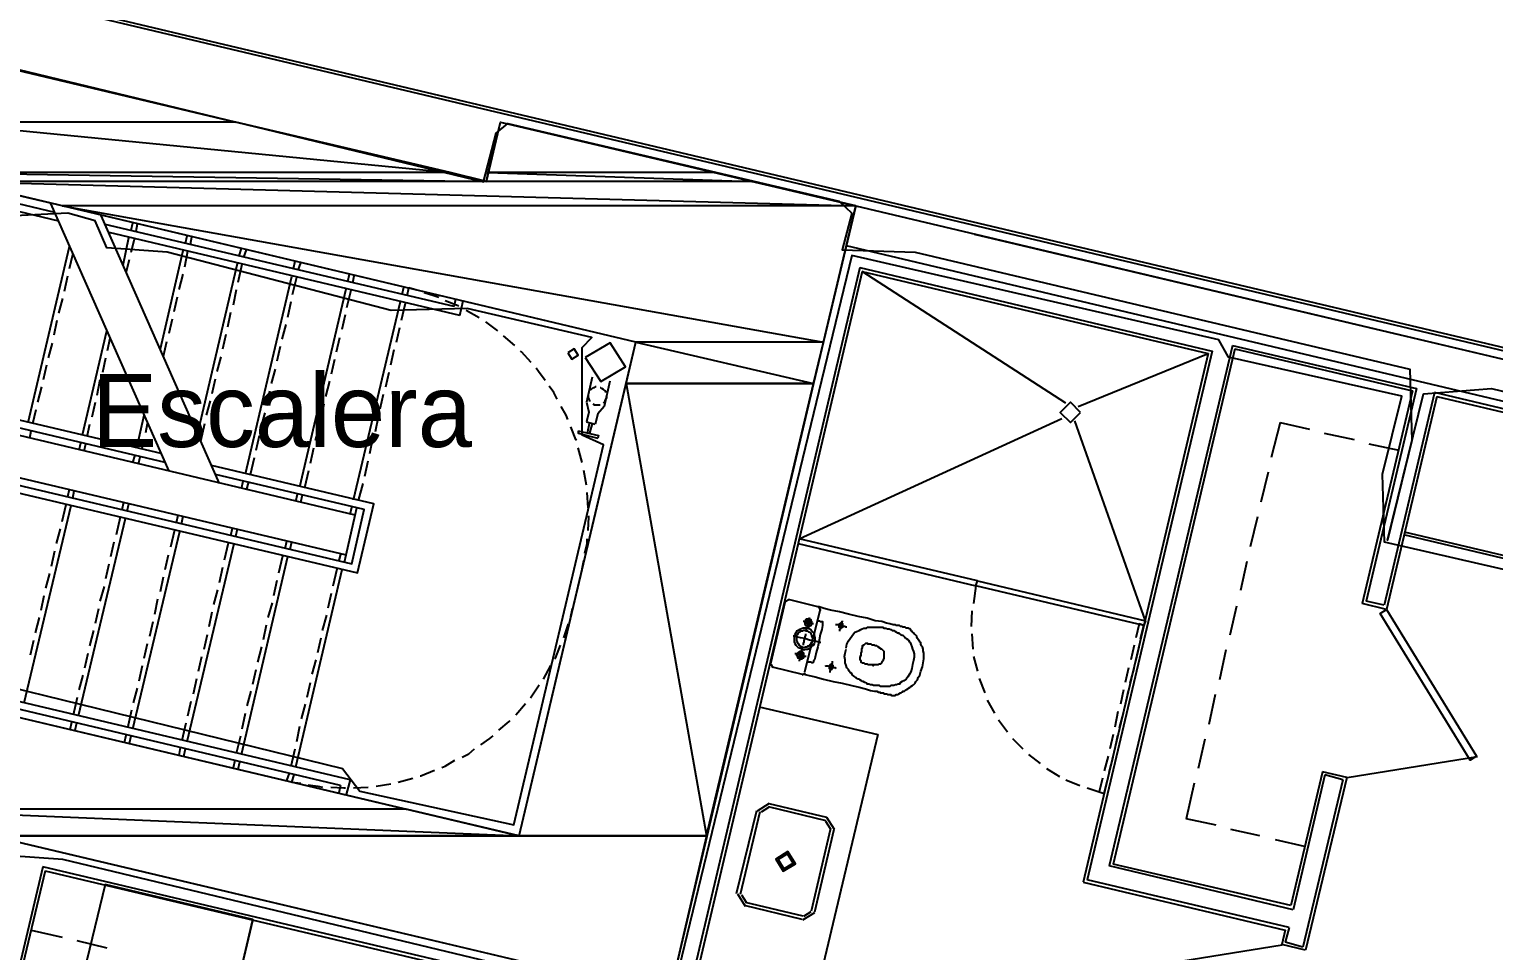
# Model space of a CAD drawing. Header units: feet. Extents: x -84 to 198, y -22 to 181.
# Drawn here: x 99.05 to 123.11, y 102.3 to 117.44 of the extents above; entities that cross this region are included whole.
import ezdxf
from ezdxf.enums import TextEntityAlignment as Align

# ---------------------------------------------------------------- set-up
doc = ezdxf.new("R2010")
doc.units = ezdxf.units.FT
for name, color, linetype in [('A-AREA-COMUN', 252, 'CONTINUOUS'), ('A-AREA-UNIDAD', 30, 'CONTINUOUS'), ('A-LINEA', 7, 'CONTINUOUS'), ('A-MURO-CONCRETO', 8, 'CONTINUOUS'), ('A-NOMBRE-ESPACIO', 2, 'CONTINUOUS')]:
    doc.layers.add(name, color=color, linetype=linetype)

msp = doc.modelspace()

# ---------------------------------------------------------------- linework, layer by layer
at = {"layer": 'A-AREA-COMUN'}
msp.add_lwpolyline([(98.16, 106.7733), (104.192, 105.2978), (104.48, 104.9244), (107.008, 104.3733), (108.48, 110.6133), (108.128, 110.7733), (108.128, 112.2133), (108.288, 112.3733), (106.24, 112.8533), (104.992, 112.8178), (101.312, 113.7778), (100.32, 113.8489), (100.128, 114.2933), (99.68, 114.4178), (98.592, 114.3644)], dxfattribs=at)
at = {"layer": 'A-AREA-UNIDAD'}
for points in [[(97.888, 117.0133), (106.512, 114.9333), (106.72, 115.7333), (106.912, 115.8933), (112.352, 114.6133), (112.56, 114.4178), (112.4, 113.8133), (113.6, 113.7778), (121.728, 111.8578), (121.76, 110.6844), (121.36, 109.0489), (121.952, 111.4489), (123.072, 111.5378), (130.72, 109.6889), (130.96, 110.0978), (132.08, 110.0978), (135.808, 109.2089)], [(135.92, 108.3733), (135.328, 105.7778), (134.272, 105.6889), (134.24, 106.0444), (121.312, 109.0133), (121.28, 110.1333), (121.6, 111.4133), (118.752, 112.0533), (118.592, 112.3378), (112.56, 113.7244), (109.632, 101.6533), (108.56, 101.6533), (99.6, 103.8044), (98.272, 103.8933)]]:
    msp.add_lwpolyline(points, dxfattribs=at)
at = {"layer": 'A-LINEA'}
for p, q in [((123.4, 112.1244), (97.6933, 118.2178)), ((97.7467, 118.2578), (123.4133, 112.1778)), ((99.5333, 114.2844), (96.2267, 115.0711)), ((99.4667, 114.4311), (96.3733, 115.1644)), ((101.3467, 110.1778), (99.4, 114.5778)), ((112.6267, 114.5378), (131.1067, 110.1644)), ((102.1733, 109.9778), (100.2267, 114.3778)), ((106.0267, 112.8844), (100.2933, 114.2311)), ((106.12, 112.7378), (100.36, 114.0978)), ((100.72, 114.1378), (100.7467, 114.2578)), ((100.8, 114.1244), (100.8267, 114.2444)), ((114.5733, 114.0711), (127.1067, 111.1111)), ((99.0267, 110.9778), (99.7067, 113.8711)), ((100.5867, 113.5644), (100.68, 114.0178)), ((100.72, 113.7778), (100.7733, 113.9911)), ((101.6133, 113.9244), (101.64, 114.0444)), ((101.6933, 113.9111), (101.72, 114.0311)), ((102.4933, 113.7111), (102.5333, 113.8444)), ((102.5733, 113.6978), (102.6133, 113.8178)), ((112.4667, 113.8844), (130.96, 109.5111)), ((99.7067, 113.5111), (99.76, 113.7378)), ((100.64, 113.4444), (100.6933, 113.6578)), ((101.2, 112.1911), (101.5733, 113.8044)), ((101.6, 113.5378), (101.6533, 113.7911)), ((101.8133, 110.8044), (102.4667, 113.5911)), ((102.48, 113.2844), (102.5467, 113.5778)), ((103.3867, 113.5111), (103.4133, 113.6311)), ((103.4667, 113.4844), (103.5067, 113.6044)), ((99.6267, 113.1378), (99.68, 113.3911)), ((101.5067, 113.1644), (101.5733, 113.4178)), ((102.6, 110.1378), (103.36, 113.3778)), ((103.3733, 113.0844), (103.44, 113.3644)), ((104.28, 113.2978), (104.3067, 113.4178)), ((104.36, 113.2711), (104.3867, 113.3911)), ((112.6933, 113.5244), (109.8533, 101.4844)), ((112.7333, 113.4578), (109.92, 101.5244)), ((116.08, 111.2978), (112.7333, 113.4578)), ((112.7333, 113.4578), (118.4133, 112.1111)), ((102.4, 112.9111), (102.4533, 113.1644)), ((103.4933, 109.9244), (104.2533, 113.1778)), ((104.2667, 112.8711), (104.3333, 113.1511)), ((105.1733, 113.0844), (105.2, 113.2044)), ((105.2533, 113.0578), (105.28, 113.1911)), ((105.4133, 113.1511), (105.28, 113.1911)), ((99.5333, 112.7778), (99.6, 113.0178)), ((101.4267, 112.8044), (101.48, 113.0444)), ((103.2933, 112.7111), (103.3467, 112.9644)), ((104.3733, 109.7111), (105.1467, 112.9644)), ((105.16, 112.6578), (105.2267, 112.9378)), ((106.0267, 112.8844), (106.0533, 113.0044)), ((106.12, 112.7378), (106.1733, 112.9778)), ((99.4533, 112.4178), (99.5067, 112.6578)), ((101.3467, 112.4444), (101.4, 112.6844)), ((102.3067, 112.5511), (102.36, 112.7911)), ((104.1867, 112.5111), (104.24, 112.7511)), ((106.44, 112.6978), (106.2267, 112.8178)), ((106.7467, 112.4844), (106.5467, 112.6311)), ((99.92, 110.7778), (100.32, 112.4844)), ((102.2267, 112.1911), (102.28, 112.4311)), ((103.2, 112.3511), (103.2667, 112.5911)), ((104.0933, 112.1378), (104.1467, 112.3778)), ((105.08, 112.2978), (105.1333, 112.5378)), ((107.0267, 112.2444), (106.84, 112.4044)), ((99.36, 112.0444), (99.4267, 112.2844)), ((100.3333, 112.1644), (100.3733, 112.3644)), ((101.2533, 112.0711), (101.3067, 112.3111)), ((103.12, 111.9911), (103.1733, 112.2311)), ((104.9867, 111.9244), (105.04, 112.1778)), ((118.8133, 112.2444), (116.7867, 103.6978)), ((118.8533, 112.1911), (116.8533, 103.7244)), ((118.8133, 112.2444), (121.84, 111.5378)), ((118.8533, 112.1911), (121.7733, 111.4978)), ((99.28, 111.6844), (99.3333, 111.9244)), ((100.2533, 111.8044), (100.3067, 112.0444)), ((102.1333, 111.8178), (102.2, 112.0578)), ((104.0133, 111.7778), (104.0667, 112.0178)), ((116.28, 111.2444), (118.4133, 112.1111)), ((118.4133, 112.1111), (116.36, 103.4311)), ((100.16, 111.4311), (100.2133, 111.6844)), ((102.0533, 111.4578), (102.1067, 111.6978)), ((103.0267, 111.6178), (103.0933, 111.8578)), ((103.92, 111.4044), (103.9867, 111.6578)), ((104.9067, 111.5644), (104.96, 111.8044)), ((108.2933, 111.7244), (108.2, 111.3111)), ((99.1867, 111.3111), (99.2533, 111.5644)), ((102.9467, 111.2578), (103, 111.4978)), ((104.8133, 111.2044), (104.8667, 111.4444)), ((121.7733, 111.4978), (120.9467, 108.0044)), ((121.84, 111.5378), (121.0133, 108.0444)), ((122.1333, 111.4711), (121.3067, 107.9778)), ((122.1733, 111.4044), (121.3467, 107.9111)), ((130.7867, 109.4178), (122.1333, 111.4711)), ((122.1733, 111.4044), (130.7333, 109.3778)), ((99.1067, 110.9644), (99.16, 111.1911)), ((100.08, 111.0711), (100.1333, 111.3111)), ((101.96, 111.0978), (102.0267, 111.3378)), ((103.84, 111.0444), (103.8933, 111.2844)), ((100, 110.7511), (100.04, 110.9511)), ((100.8133, 110.5644), (100.9333, 111.0978)), ((100.96, 110.8178), (100.9867, 110.9644)), ((101.8667, 110.6711), (101.9333, 110.9644)), ((102.8533, 110.8844), (102.92, 111.1378)), ((103.7467, 110.6844), (103.8133, 110.9244)), ((104.7333, 110.8311), (104.7867, 111.0711)), ((108.2, 110.9911), (108.3467, 110.9511)), ((108.2533, 110.9778), (108.2133, 110.8044)), ((108.2933, 110.9644), (108.2533, 110.8044)), ((108.3867, 111.1244), (108.3467, 110.9511)), ((111.6933, 109.0711), (116.0133, 111.0444)), ((117.3867, 107.7244), (116.2267, 111.0044)), ((119.6, 110.9778), (119.4533, 110.4044)), ((119.6, 110.9778), (120.08, 110.8711)), ((99.0533, 110.7244), (99.08, 110.8444)), ((100.8933, 110.5378), (100.9333, 110.6978)), ((102.7733, 110.5244), (102.8267, 110.7644)), ((104.64, 110.4711), (104.6933, 110.7111)), ((120.32, 110.8044), (120.8133, 110.6978)), ((99.8667, 110.5244), (99.8933, 110.6444)), ((99.9467, 110.5111), (99.9733, 110.6311)), ((100.7467, 110.3244), (100.7867, 110.4444)), ((103.6667, 110.3111), (103.72, 110.5644)), ((108.1333, 110.3244), (108.0667, 110.5644)), ((121.0533, 110.6311), (121.5467, 110.5244)), ((100.84, 110.2978), (100.8667, 110.4178)), ((102.68, 110.1244), (102.7467, 110.4044)), ((104.56, 110.0978), (104.6133, 110.3511)), ((102.5333, 109.8978), (102.56, 110.0178)), ((102.6133, 109.8711), (102.6533, 110.0044)), ((103.5733, 109.9111), (103.64, 110.1911)), ((104.4533, 109.6978), (104.5333, 109.9778)), ((108.2, 109.9511), (108.16, 110.1911)), ((119.4, 110.1644), (119.28, 109.6711)), ((99.68, 109.7644), (99.7067, 109.8844)), ((99.76, 109.7378), (99.7867, 109.8578)), ((103.4267, 109.6844), (103.4533, 109.8044)), ((103.5067, 109.6711), (103.5333, 109.7911)), ((108.2267, 109.5778), (108.2133, 109.8311)), ((98.96, 106.3778), (99.7333, 109.6178)), ((99.5867, 109.3511), (99.6533, 109.6311)), ((100.5733, 109.5511), (100.6, 109.6711)), ((100.6533, 109.5244), (100.68, 109.6444)), ((104.32, 109.4711), (104.3467, 109.5911)), ((104.4, 109.4578), (104.4267, 109.5778)), ((99.8533, 106.1644), (100.6267, 109.4044)), ((100.48, 109.1378), (100.5467, 109.4311)), ((101.4667, 109.3378), (101.4933, 109.4578)), ((101.5467, 109.3111), (101.5733, 109.4444)), ((102.36, 109.1244), (102.3867, 109.2444)), ((119.2267, 109.4311), (119.1067, 108.9378)), ((99.4933, 108.9911), (99.56, 109.2311)), ((100.3867, 108.7778), (100.44, 109.0178)), ((100.7467, 105.9511), (101.52, 109.1911)), ((101.3733, 108.9378), (101.44, 109.2178)), ((102.2533, 108.7244), (102.32, 109.0044)), ((102.44, 109.1111), (102.4667, 109.2311)), ((103.2533, 108.9111), (103.28, 109.0311)), ((103.3333, 108.8978), (103.36, 109.0178)), ((111.7333, 109.0178), (111.7333, 109.0178)), ((121.6267, 109.1378), (130.1867, 107.1111)), ((130.2, 107.1511), (121.64, 109.1778)), ((99.4133, 108.6178), (99.4667, 108.8711)), ((101.28, 108.5644), (101.3333, 108.8044)), ((101.64, 105.7378), (102.4133, 108.9911)), ((102.5333, 105.5244), (103.2933, 108.7778)), ((103.1467, 108.5111), (103.2133, 108.7911)), ((104.1333, 108.6978), (104.1733, 108.8311)), ((104.2267, 108.6844), (104.2533, 108.8044)), ((111.68, 108.9911), (111.68, 108.9911)), ((100.3067, 108.4178), (100.36, 108.6578)), ((102.1733, 108.3511), (102.2267, 108.6044)), ((103.4267, 105.3244), (104.1867, 108.5644)), ((104.04, 108.2978), (104.1067, 108.5778)), ((108.1333, 108.5778), (108.16, 108.7111)), ((119.0533, 108.6978), (118.9467, 108.2178)), ((99.32, 108.2578), (99.3867, 108.4978)), ((100.2133, 108.0444), (100.28, 108.2844)), ((101.2, 108.2044), (101.2533, 108.4444)), ((103.0667, 108.1378), (103.12, 108.3911)), ((114.6, 108.2978), (114.56, 108.0044)), ((114.5733, 108.3511), (114.5733, 108.3511)), ((114.6533, 108.3244), (114.6533, 108.3244)), ((99.24, 107.8978), (99.2933, 108.1378)), ((101.1067, 107.8311), (101.16, 108.0844)), ((102.08, 107.9911), (102.1467, 108.2311)), ((103.96, 107.9378), (104.0133, 108.1778)), ((111.4667, 108.0444), (111.2267, 107.0178)), ((111.5241, 108.0699), (111.4679, 108.0352)), ((112, 107.9511), (111.52, 108.0711)), ((121.3067, 107.9778), (121.0133, 108.0444)), ((100.1333, 107.6844), (100.1867, 107.9244)), ((102, 107.6311), (102.0533, 107.8711)), ((102.9733, 107.7778), (103.04, 108.0178)), ((103.8667, 107.5644), (103.9333, 107.8178)), ((107.9467, 107.7911), (107.9733, 107.9244)), ((111.7867, 106.8844), (112.04, 107.8978)), ((112.0521, 107.8937), (112.0174, 107.9499)), ((114.5333, 107.8844), (114.52, 107.6311)), ((118.88, 107.9644), (118.7733, 107.4844)), ((121.3467, 107.9111), (120.9467, 108.0044)), ((99.1467, 107.5244), (99.2133, 107.7778)), ((100.04, 107.3111), (100.1067, 107.5644)), ((101.0267, 107.4711), (101.08, 107.7111)), ((102.8933, 107.4178), (102.9467, 107.6578)), ((117.3333, 107.6978), (117.3333, 107.6978)), ((104.32, 105.1111), (94.4267, 107.4444)), ((99.0667, 107.1644), (99.12, 107.4044)), ((100.9333, 107.1111), (100.9867, 107.3511)), ((101.92, 107.2578), (101.9733, 107.4978)), ((103.7867, 107.2044), (103.84, 107.4444)), ((114.5333, 107.5111), (114.5467, 107.2578)), ((117.2, 107.3244), (117.1467, 107.0844)), ((104.16, 105.0178), (94.52, 107.2978)), ((99.96, 106.9511), (100.0133, 107.1911)), ((101.8267, 106.8978), (101.88, 107.1378)), ((102.8, 107.0444), (102.8667, 107.2978)), ((103.6933, 106.8444), (103.76, 107.0844)), ((114.56, 107.1378), (114.6267, 106.8978)), ((117.2267, 107.0578), (117.28, 107.2978)), ((118.7067, 107.2444), (118.6, 106.7511)), ((99.8667, 106.5911), (99.9333, 106.8311)), ((100.8533, 106.7378), (100.9067, 106.9911)), ((102.72, 106.6844), (102.7733, 106.9244)), ((107.4933, 106.7644), (107.6133, 106.9911)), ((111.2279, 107.0085), (111.2626, 106.9524)), ((111.2533, 106.9644), (111.7467, 106.8444)), ((111.7426, 106.8324), (111.7987, 106.867)), ((117.1067, 106.9511), (117.0533, 106.7111)), ((117.1333, 106.6978), (117.2, 106.9378)), ((100.76, 106.3778), (100.8267, 106.6178)), ((101.7467, 106.5244), (101.8, 106.7778)), ((103.6133, 106.4711), (103.6667, 106.7111)), ((107.28, 106.4578), (107.4267, 106.6711)), ((114.6533, 106.7778), (114.7467, 106.5378)), ((117.0267, 106.5911), (116.9733, 106.3511)), ((99.7733, 106.1778), (99.84, 106.4711)), ((101.6533, 106.1644), (101.7067, 106.4044)), ((102.6267, 106.3244), (102.6933, 106.5644)), ((103.52, 106.1111), (103.5867, 106.3511)), ((107.04, 106.1778), (107.2, 106.3644)), ((114.7867, 106.4178), (114.9067, 106.2044)), ((117.0533, 106.3244), (117.1067, 106.5778)), ((118.5333, 106.5111), (118.4267, 106.0178)), ((100.6667, 105.9644), (100.7333, 106.2578)), ((102.5467, 105.9511), (102.6, 106.2044)), ((111.04, 106.3111), (112.9867, 105.8578)), ((116.9333, 106.2311), (116.88, 105.9778)), ((116.96, 105.9644), (117.0267, 106.2044)), ((99.72, 105.9378), (99.7467, 106.0578)), ((99.8, 105.9244), (99.8267, 106.0444)), ((101.56, 105.7644), (101.6267, 106.0444)), ((103.44, 105.7378), (103.4933, 105.9911)), ((114.9733, 106.0978), (115.12, 105.8978)), ((100.6133, 105.7244), (100.64, 105.8444)), ((100.6933, 105.7111), (100.72, 105.8311)), ((101.5067, 105.5111), (101.5333, 105.6444)), ((102.4533, 105.5511), (102.52, 105.8311)), ((112.9867, 105.8578), (111.8533, 101.0711)), ((115.2, 105.7911), (115.3733, 105.6178)), ((116.8533, 105.8578), (116.8, 105.6178)), ((116.88, 105.6044), (116.9333, 105.8444)), ((118.36, 105.7778), (118.2533, 105.2978)), ((101.5867, 105.4978), (101.6133, 105.6178)), ((102.4, 105.3111), (102.4267, 105.4311)), ((102.48, 105.2844), (102.5067, 105.4044)), ((103.3467, 105.3378), (103.4133, 105.6178)), ((115.4667, 105.5244), (115.6533, 105.3778)), ((116.7733, 105.4978), (116.7067, 105.2578)), ((116.7867, 105.2311), (116.8533, 105.4844)), ((120.701, 105.1472), (122.8418, 105.4935)), ((103.28, 105.0978), (103.32, 105.2178)), ((103.36, 105.0711), (103.4, 105.1911)), ((115.76, 105.2978), (115.9733, 105.1644)), ((120.2933, 105.2444), (119.7733, 103.0444)), ((120.3333, 105.1911), (119.8133, 102.9778)), ((120.6933, 105.1511), (120.0133, 102.3111)), ((120.6933, 105.1511), (120.2933, 105.2444)), ((120.6267, 105.1111), (120.3333, 105.1911)), ((103.36, 105.0711), (103.5067, 105.0578)), ((104.16, 105.0178), (104.1333, 104.8978)), ((104.32, 105.1111), (104.2533, 104.8711)), ((104.3733, 104.9778), (104.6133, 104.9911)), ((104.7467, 105.0044), (104.9867, 105.0444)), ((105.1067, 105.0711), (105.3467, 105.1378)), ((116.08, 105.1111), (116.3067, 105.0178)), ((116.4267, 104.9778), (116.7067, 104.8844)), ((116.7067, 104.8844), (116.76, 105.1111)), ((118.1867, 105.0578), (118.0533, 104.4711)), ((120.6267, 105.1111), (119.9733, 102.3644)), ((111.205, 104.72), (111.0045, 104.5961)), ((111.1867, 104.6711), (112.1333, 104.4444)), ((111.2, 104.7244), (112.1467, 104.4978)), ((110.6667, 103.2444), (111, 104.6044)), ((110.7333, 103.2311), (111.0533, 104.5911)), ((111.1897, 104.6551), (111.0694, 104.5808)), ((112.2106, 104.3081), (112.1364, 104.4284)), ((112.2755, 104.2927), (112.1517, 104.4933)), ((118.5467, 104.3644), (118.0533, 104.4711)), ((112.2133, 104.3111), (111.8933, 102.9511)), ((112.2667, 104.2978), (111.9467, 102.9378)), ((119.2667, 104.1911), (118.7867, 104.2978)), ((120, 104.0178), (119.52, 104.1244)), ((119.7733, 103.0444), (116.8533, 103.7244)), ((99.2667, 103.6844), (98.6667, 101.1378)), ((99.3067, 103.6178), (98.7067, 101.0844)), ((118.88, 99.0444), (99.2667, 103.6844)), ((99.3067, 103.6178), (118.8133, 99.0044)), ((119.7467, 102.6844), (116.4267, 103.4711)), ((119.8133, 102.9778), (116.7867, 103.6978)), ((110.6845, 103.2361), (110.8083, 103.0356)), ((110.7494, 103.2208), (110.8236, 103.1005)), ((111.7467, 102.8178), (110.8, 103.0444)), ((111.76, 102.8711), (110.8133, 103.0978)), ((102.72, 102.8178), (102.24, 100.8044)), ((111.755, 102.8089), (111.9555, 102.9327)), ((111.7703, 102.8738), (111.8906, 102.9481)), ((99.08, 102.6444), (99.5867, 102.5244)), ((119.7467, 102.6844), (119.68, 102.4444)), ((99.8267, 102.4711), (100.32, 102.3511)), ((119.6323, 102.395), (117.4916, 102.0487)), ((120.0133, 102.3111), (119.6267, 102.4044)), ((119.9733, 102.3644), (119.68, 102.4444))]:
    msp.add_line(p, q, dxfattribs=at)
for points in [[(97.7333, 117.0311), (106.56, 114.9378), (106.7867, 115.9111), (112.6267, 114.5378), (111.9333, 111.6178), (109.56, 101.5511), (96.56, 104.6311), (97.0133, 106.5778), (107.0933, 104.1911), (109.0133, 112.2978), (97.28, 115.0844), (97.7333, 117.0311)], [(112.6933, 113.5244), (118.48, 112.1511), (116.4267, 103.4711)], [(105.7733, 113.0311), (105.6933, 113.0578), (105.5333, 113.1111)], [(106.1067, 112.8844), (106.0933, 112.8978), (105.88, 112.9778)], [(107.2933, 111.9644), (107.1333, 112.1378), (107.12, 112.1511)], [(107.8957, 112.1244), (107.96, 112.0201), (108.0643, 112.0845), (108, 112.1888), (107.8957, 112.1244)], [(108.1825, 112.0494), (108.4381, 111.6532), (108.8442, 111.8928), (108.5885, 112.289), (108.1825, 112.0494)], [(101.2133, 110.4711), (96.1067, 111.6711), (95.84, 110.5378), (104.44, 108.5111), (104.7067, 109.6444), (102.04, 110.2711)], [(107.52, 111.6711), (107.4133, 111.8178), (107.3733, 111.8711)], [(108.5867, 111.6578), (108.4933, 111.2444), (108.3867, 111.1244)], [(101.28, 110.3244), (96.2, 111.5244), (95.9867, 110.6311), (104.3467, 108.6578), (104.5467, 109.5511), (102.1067, 110.1244)], [(107.72, 111.3644), (107.6667, 111.4711), (107.5867, 111.5778)], [(108.2267, 111.4444), (108.2267, 111.4178), (108.2267, 111.3911), (108.24, 111.3644), (108.2533, 111.3378), (108.2533, 111.3244)], [(108.36, 111.5644), (108.3467, 111.5644), (108.32, 111.5511), (108.2933, 111.5378), (108.28, 111.5244), (108.2533, 111.5111)], [(108.52, 111.4711), (108.52, 111.4844), (108.5067, 111.4978), (108.48, 111.5244), (108.4533, 111.5378), (108.44, 111.5511), (108.4267, 111.5511)], [(108.48, 111.2978), (108.4933, 111.3111), (108.5067, 111.3378), (108.52, 111.3644), (108.5333, 111.3911), (108.5333, 111.4178)], [(104.2533, 108.8044), (104.4, 109.4578), (96.2933, 111.3778), (96.1333, 110.7244), (104.2533, 108.8044)], [(107.8933, 111.0311), (107.8667, 111.0978), (107.7867, 111.2444)], [(108.2, 111.3111), (108.24, 111.1511), (108.2, 110.9911)], [(108.3067, 111.2844), (108.3333, 111.2711), (108.36, 111.2711), (108.4, 111.2711), (108.4267, 111.2711)], [(116.32, 111.1444), (116.1533, 111.3111), (115.9867, 111.1444), (116.1533, 110.9778), (116.32, 111.1444)], [(108.04, 110.6844), (108.0267, 110.6978), (107.9467, 110.9111)], [(108.0667, 110.8444), (108.4, 110.7644), (108.3867, 110.7244)], [(108.0667, 110.8444), (108.0667, 110.8044), (108.3867, 110.7244)], [(108.2267, 109.2044), (108.24, 109.4311), (108.24, 109.4444)], [(108.1733, 108.8311), (108.2133, 108.9911), (108.2133, 109.0711)], [(111.68, 108.9911), (114.6, 108.2978), (114.6267, 108.3778), (111.6933, 109.0711), (111.68, 108.9911)], [(114.6267, 108.3778), (117.3867, 107.7244), (117.36, 107.6444), (114.6, 108.2978), (114.6267, 108.3778)], [(111.7467, 106.8444), (111.7733, 106.8444), (111.84, 106.8311), (111.96, 106.8044), (112.0933, 106.7644), (112.2533, 106.7244), (112.4, 106.6978), (112.56, 106.6578), (112.68, 106.6311), (112.7867, 106.6044), (112.8667, 106.5778), (112.9333, 106.5644), (112.9733, 106.5644), (113, 106.5511), (113.0267, 106.5511), (113.0267, 106.5378), (113.04, 106.5378), (113.0533, 106.5378), (113.0667, 106.5378), (113.08, 106.5378), (113.0933, 106.5244), (113.1067, 106.5244), (113.12, 106.5244), (113.1333, 106.5244), (113.1467, 106.5111), (113.1733, 106.5111), (113.1867, 106.5111), (113.2, 106.5111), (113.2133, 106.4978), (113.2267, 106.4978), (113.24, 106.4978), (113.2533, 106.4978), (113.2667, 106.4978), (113.2933, 106.5111), (113.3067, 106.5111), (113.32, 106.5111), (113.3333, 106.5244), (113.36, 106.5378), (113.3733, 106.5378), (113.3867, 106.5511), (113.4, 106.5644), (113.4267, 106.5644), (113.44, 106.5778), (113.4533, 106.5911), (113.48, 106.6044), (113.4933, 106.6178), (113.52, 106.6311), (113.5333, 106.6444), (113.56, 106.6578), (113.5733, 106.6711), (113.6, 106.6978), (113.6133, 106.7244), (113.64, 106.7511), (113.6533, 106.7911), (113.68, 106.8311), (113.6933, 106.8978), (113.72, 106.9644), (113.7333, 107.0311), (113.7467, 107.0978), (113.7467, 107.1511), (113.7467, 107.1911), (113.7333, 107.2311), (113.7333, 107.2578), (113.72, 107.2978), (113.7067, 107.3111), (113.6933, 107.3378), (113.6933, 107.3644), (113.68, 107.3778), (113.6667, 107.4044), (113.6533, 107.4178), (113.64, 107.4311), (113.6267, 107.4578), (113.6267, 107.4711), (113.6133, 107.4844), (113.6, 107.4978), (113.5867, 107.5111), (113.5733, 107.5244), (113.56, 107.5378), (113.5467, 107.5511), (113.5333, 107.5644), (113.5333, 107.5778), (113.52, 107.5911), (113.5067, 107.5911), (113.4933, 107.6044), (113.4667, 107.6044), (113.4533, 107.6044), (113.44, 107.6178), (113.4267, 107.6178), (113.4133, 107.6178), (113.4, 107.6178), (113.3867, 107.6311), (113.3733, 107.6311), (113.36, 107.6311), (113.3467, 107.6444), (113.3333, 107.6444), (113.32, 107.6444), (113.3067, 107.6444), (113.2933, 107.6444), (113.28, 107.6578), (113.2667, 107.6578), (113.24, 107.6578), (113.1867, 107.6711), (113.1333, 107.6844), (113.0533, 107.7111), (112.9467, 107.7244), (112.8133, 107.7644), (112.6667, 107.7911), (112.5067, 107.8311), (112.36, 107.8711), (112.2133, 107.8978), (112.1067, 107.9244), (112.0267, 107.9511), (112, 107.9511)], [(121.3467, 107.9111), (122.8267, 105.4978), (122.72, 105.4311), (121.24, 107.8444), (121.3467, 107.9111)], [(107.8267, 107.4444), (107.8533, 107.5111), (107.9067, 107.6711)], [(111.96, 107.3911), (111.96, 107.4178), (111.96, 107.4444), (111.9467, 107.4844), (111.9467, 107.5111), (111.92, 107.5378), (111.9067, 107.5511), (111.88, 107.5778), (111.8533, 107.5911), (111.8267, 107.6044), (111.7867, 107.6044), (111.76, 107.6044), (111.7333, 107.5911), (111.7067, 107.5778), (111.68, 107.5644), (111.6533, 107.5511), (111.64, 107.5244), (111.6267, 107.4978), (111.6133, 107.4711), (111.6133, 107.4311), (111.6133, 107.4044), (111.6133, 107.3778), (111.6267, 107.3511), (111.64, 107.3244), (111.6667, 107.2978), (111.68, 107.2844), (111.72, 107.2711), (111.7467, 107.2578), (111.7733, 107.2444), (111.8, 107.2578), (111.84, 107.2578), (111.8667, 107.2711), (111.8933, 107.2844), (111.9067, 107.3111), (111.9333, 107.3244), (111.9467, 107.3511), (111.96, 107.3911)], [(111.92, 107.3911), (111.92, 107.4178), (111.92, 107.4444), (111.9067, 107.4711), (111.9067, 107.4844), (111.8933, 107.5111), (111.88, 107.5244), (111.8533, 107.5378), (111.84, 107.5511), (111.8133, 107.5511), (111.7867, 107.5644), (111.76, 107.5644), (111.7467, 107.5511), (111.72, 107.5511), (111.7067, 107.5378), (111.68, 107.5244), (111.6667, 107.4978), (111.6533, 107.4844), (111.6533, 107.4578), (111.6533, 107.4311), (111.6533, 107.4044), (111.6533, 107.3911), (111.6667, 107.3644), (111.68, 107.3511), (111.6933, 107.3244), (111.7067, 107.3111), (111.7333, 107.2978), (111.7467, 107.2978), (111.7733, 107.2844), (111.8, 107.2978), (111.8267, 107.2978), (111.84, 107.3111), (111.8667, 107.3111), (111.88, 107.3378), (111.8933, 107.3511), (111.9067, 107.3778), (111.92, 107.3911)], [(111.9333, 107.6711), (111.92, 107.6711), (111.8933, 107.6844), (111.8667, 107.6844), (111.84, 107.6978), (111.8, 107.6978), (111.7867, 107.7111), (111.76, 107.7111)], [(111.9067, 107.6844), (111.9067, 107.6978), (111.9067, 107.7111), (111.8933, 107.7244), (111.8933, 107.7378), (111.88, 107.7378), (111.8667, 107.7511), (111.8533, 107.7511), (111.84, 107.7511), (111.8267, 107.7511), (111.8133, 107.7511), (111.8133, 107.7378), (111.8, 107.7378), (111.8, 107.7244), (111.7867, 107.7111), (111.7867, 107.6978), (111.7867, 107.6844), (111.7867, 107.6711), (111.8, 107.6578), (111.8, 107.6444), (111.8133, 107.6444), (111.8267, 107.6311), (111.84, 107.6311), (111.8533, 107.6311), (111.8667, 107.6311), (111.8667, 107.6444), (111.88, 107.6444), (111.8933, 107.6444), (111.8933, 107.6578), (111.9067, 107.6711), (111.9067, 107.6844)], [(111.8667, 107.7778), (111.8533, 107.7511), (111.8533, 107.7244), (111.84, 107.6844), (111.84, 107.6444), (111.8267, 107.6178), (111.8133, 107.5778), (111.8133, 107.5644), (111.8133, 107.5511)], [(111.88, 107.6844), (111.88, 107.6978), (111.88, 107.7111), (111.8667, 107.7111), (111.8667, 107.7244), (111.8533, 107.7244), (111.84, 107.7244), (111.8267, 107.7244), (111.8267, 107.7111), (111.8133, 107.7111), (111.8133, 107.6978), (111.8133, 107.6844), (111.8267, 107.6711), (111.8267, 107.6578), (111.84, 107.6578), (111.8533, 107.6578), (111.8667, 107.6711), (111.88, 107.6844)], [(111.9867, 107.7244), (112, 107.7244), (112.0267, 107.7244), (112.04, 107.7111), (112.0533, 107.7111), (112.0667, 107.7111), (112.08, 107.7111), (112.08, 107.6978), (112.08, 107.6844), (112.08, 107.6711), (112.08, 107.6444), (112.0667, 107.5778), (112.04, 107.4978), (112.0267, 107.4044), (112, 107.2978), (111.9733, 107.2044), (111.96, 107.1244), (111.9467, 107.0844), (111.9333, 107.0578), (111.9333, 107.0444), (111.92, 107.0311), (111.9067, 107.0311), (111.8933, 107.0444), (111.88, 107.0444), (111.8667, 107.0444), (111.8533, 107.0444), (111.84, 107.0444), (111.84, 107.0578)], [(112.48, 107.6178), (112.4667, 107.6178), (112.4533, 107.6311), (112.4267, 107.6311), (112.4, 107.6444), (112.3733, 107.6444), (112.3333, 107.6578), (112.32, 107.6578), (112.2933, 107.6578)], [(112.4133, 107.6311), (112.4133, 107.6444), (112.4133, 107.6578), (112.4133, 107.6711), (112.4, 107.6711), (112.3867, 107.6844), (112.3733, 107.6844), (112.3733, 107.6711), (112.36, 107.6711), (112.3467, 107.6578), (112.3467, 107.6444), (112.3467, 107.6311), (112.3467, 107.6178), (112.36, 107.6178), (112.3733, 107.6044), (112.3867, 107.6044), (112.4, 107.6178), (112.4133, 107.6178), (112.4133, 107.6311)], [(112.4, 107.7244), (112.4, 107.7111), (112.3867, 107.6844), (112.3867, 107.6578), (112.3733, 107.6311), (112.3733, 107.5911), (112.36, 107.5778), (112.36, 107.5511)], [(112.4667, 107.2711), (112.48, 107.3378), (112.5067, 107.3911), (112.5333, 107.4311), (112.56, 107.4711), (112.5867, 107.5111), (112.6133, 107.5378), (112.6533, 107.5511), (112.68, 107.5644), (112.7067, 107.5778), (112.7333, 107.5911), (112.76, 107.6044), (112.7733, 107.6044), (112.8, 107.6044), (112.8267, 107.6178), (112.84, 107.6178), (112.8667, 107.6178), (112.88, 107.6178), (112.9067, 107.6178), (112.92, 107.6178), (112.9467, 107.6178), (112.9733, 107.6178), (112.9867, 107.6178), (113.0133, 107.6178), (113.04, 107.6178), (113.0667, 107.6178), (113.0933, 107.6044), (113.12, 107.6044), (113.1467, 107.5911), (113.1733, 107.5911), (113.2, 107.5778), (113.2267, 107.5644), (113.2533, 107.5644), (113.2667, 107.5511), (113.2933, 107.5378), (113.3067, 107.5244), (113.3333, 107.5244), (113.3467, 107.5111), (113.36, 107.4978), (113.3867, 107.4844), (113.4, 107.4844), (113.4133, 107.4711), (113.4267, 107.4578), (113.44, 107.4444), (113.4533, 107.4311), (113.48, 107.4178), (113.4933, 107.4044), (113.5067, 107.3778), (113.52, 107.3644), (113.5333, 107.3378), (113.5467, 107.2978), (113.56, 107.2578), (113.5733, 107.2178), (113.5867, 107.1778), (113.5867, 107.1244), (113.5733, 107.0711), (113.56, 107.0044), (113.5467, 106.9378), (113.5333, 106.8844), (113.5067, 106.8444), (113.48, 106.8044), (113.4533, 106.7644), (113.4133, 106.7378), (113.3867, 106.7244), (113.36, 106.7111), (113.3467, 106.6844), (113.32, 106.6844), (113.2933, 106.6711), (113.28, 106.6711), (113.2533, 106.6578), (113.24, 106.6578), (113.2267, 106.6578), (113.2, 106.6578), (113.1867, 106.6444), (113.16, 106.6444), (113.1467, 106.6444), (113.12, 106.6444), (113.1067, 106.6444), (113.08, 106.6444), (113.0533, 106.6444), (113.04, 106.6444), (113.0133, 106.6578), (112.9867, 106.6578), (112.9467, 106.6578), (112.92, 106.6578), (112.8933, 106.6711), (112.8667, 106.6711), (112.84, 106.6844), (112.8133, 106.6844), (112.8, 106.6978), (112.7733, 106.7111), (112.7467, 106.7244), (112.7333, 106.7244), (112.72, 106.7378), (112.6933, 106.7511), (112.68, 106.7644), (112.6667, 106.7644), (112.64, 106.7778), (112.6267, 106.7911), (112.6133, 106.8044), (112.5867, 106.8178), (112.5733, 106.8311), (112.56, 106.8578), (112.5333, 106.8711), (112.52, 106.8978), (112.5067, 106.9244), (112.48, 106.9511), (112.4667, 106.9911), (112.4533, 107.0311), (112.4533, 107.0844), (112.44, 107.1378), (112.4533, 107.1911), (112.4667, 107.2578)], [(117.3067, 107.4311), (117.36, 107.6444), (117.28, 107.6711), (117.2267, 107.4444)], [(107.68, 107.0978), (107.6933, 107.1111), (107.7733, 107.3244)], [(112.0533, 107.3644), (112.04, 107.3644), (112, 107.3778), (111.9333, 107.3911), (111.8667, 107.4044), (111.7867, 107.4311), (111.72, 107.4444), (111.6533, 107.4578), (111.6133, 107.4711), (111.6, 107.4711)], [(111.8, 107.5111), (111.8, 107.4978), (111.8, 107.4844), (111.7867, 107.4578), (111.7867, 107.4311), (111.7733, 107.4044), (111.7733, 107.3778), (111.76, 107.3511), (111.76, 107.3378), (111.76, 107.3244)], [(112.6933, 107.0978), (112.6933, 107.0844), (112.7067, 107.0711), (112.7067, 107.0578), (112.7067, 107.0444), (112.72, 107.0444), (112.7333, 107.0311), (112.7467, 107.0311), (112.76, 107.0311), (112.7733, 107.0178), (112.7867, 107.0178), (112.8, 107.0178), (112.8133, 107.0178), (112.8267, 107.0044), (112.84, 107.0044), (112.8533, 107.0044), (112.8667, 107.0044), (112.88, 107.0044), (112.8933, 107.0044), (112.9067, 107.0044), (112.9067, 106.9911), (112.92, 106.9911), (112.92, 107.0044), (112.9333, 107.0044), (112.9467, 107.0044), (112.96, 107.0044), (112.9733, 107.0044), (112.9867, 107.0044), (113, 107.0044), (113.0133, 107.0178), (113.0267, 107.0178), (113.04, 107.0178), (113.0533, 107.0311), (113.0667, 107.0578), (113.08, 107.0844), (113.0933, 107.1111), (113.0933, 107.1511), (113.0933, 107.1778), (113.0933, 107.2044), (113.0933, 107.2178), (113.08, 107.2311), (113.0667, 107.2444), (113.0533, 107.2578), (113.04, 107.2578), (113.0267, 107.2711), (113.0133, 107.2711), (113.0133, 107.2844), (113, 107.2844), (113, 107.2978), (112.9867, 107.2978), (112.9733, 107.3111), (112.96, 107.3111), (112.9467, 107.3111), (112.9333, 107.3244), (112.92, 107.3244), (112.9067, 107.3244), (112.8933, 107.3244), (112.88, 107.3378), (112.8667, 107.3378), (112.8533, 107.3378), (112.84, 107.3378), (112.8267, 107.3378), (112.8267, 107.3511), (112.8133, 107.3511), (112.8, 107.3511), (112.7867, 107.3511), (112.7733, 107.3378), (112.76, 107.3244), (112.7467, 107.3244), (112.7467, 107.3111), (112.7333, 107.3111), (112.7333, 107.2978), (112.7333, 107.2844), (112.72, 107.2578), (112.72, 107.2178), (112.7067, 107.1911), (112.7067, 107.1511), (112.6933, 107.1244), (112.6933, 107.1111), (112.6933, 107.0978)], [(111.8133, 107.1378), (111.8, 107.1378), (111.7867, 107.1378), (111.76, 107.1511), (111.7333, 107.1511), (111.7067, 107.1644), (111.68, 107.1644), (111.6533, 107.1778), (111.64, 107.1778), (111.6267, 107.1778)], [(111.7733, 107.1378), (111.7733, 107.1511), (111.7733, 107.1644), (111.7733, 107.1778), (111.7733, 107.1911), (111.76, 107.2044), (111.7467, 107.2044), (111.7467, 107.2178), (111.7333, 107.2178), (111.72, 107.2178), (111.7067, 107.2178), (111.6933, 107.2044), (111.68, 107.2044), (111.6667, 107.1911), (111.6667, 107.1778), (111.6667, 107.1644), (111.6533, 107.1644), (111.6533, 107.1511), (111.6667, 107.1378), (111.6667, 107.1244), (111.68, 107.1111), (111.6933, 107.0978), (111.7067, 107.0978), (111.72, 107.0978), (111.7333, 107.0978), (111.7467, 107.0978), (111.76, 107.1111), (111.7733, 107.1244), (111.7733, 107.1378)], [(111.7467, 107.2844), (111.7467, 107.2711), (111.7467, 107.2578), (111.7333, 107.2311), (111.72, 107.1911), (111.72, 107.1511), (111.7067, 107.1244), (111.7067, 107.0844), (111.6933, 107.0711), (111.6933, 107.0578)], [(111.7467, 107.1511), (111.7467, 107.1644), (111.7467, 107.1778), (111.7333, 107.1778), (111.7333, 107.1911), (111.72, 107.1911), (111.7067, 107.1911), (111.7067, 107.1778), (111.6933, 107.1778), (111.6933, 107.1644), (111.6933, 107.1511), (111.6933, 107.1378), (111.7067, 107.1244), (111.72, 107.1244), (111.7333, 107.1244), (111.7333, 107.1378), (111.7467, 107.1378), (111.7467, 107.1511)], [(112.3067, 106.9378), (112.2933, 106.9511), (112.2667, 106.9511), (112.24, 106.9644), (112.2133, 106.9644), (112.1733, 106.9778), (112.16, 106.9778), (112.1333, 106.9778), (112.1333, 106.9911)], [(112.2533, 106.9511), (112.2533, 106.9644), (112.2533, 106.9778), (112.2533, 106.9911), (112.24, 106.9911), (112.2267, 106.9911), (112.2267, 107.0044), (112.2133, 107.0044), (112.2, 106.9911), (112.1867, 106.9778), (112.1867, 106.9644), (112.1867, 106.9511), (112.1867, 106.9378), (112.2, 106.9378), (112.2133, 106.9244), (112.2267, 106.9244), (112.24, 106.9378), (112.2533, 106.9511)], [(112.24, 107.0578), (112.24, 107.0444), (112.24, 107.0311), (112.2267, 107.0044), (112.2267, 106.9778), (112.2133, 106.9511), (112.2133, 106.9111), (112.2, 106.8978), (112.2, 106.8711)], [(106.76, 105.9244), (106.9333, 106.0711), (106.9467, 106.0844)], [(106.4667, 105.6844), (106.6133, 105.7911), (106.6667, 105.8311)], [(105.8267, 105.3111), (105.88, 105.3378), (106.04, 105.4311)], [(106.16, 105.4844), (106.2667, 105.5378), (106.36, 105.6178)], [(105.4667, 105.1778), (105.48, 105.1778), (105.7067, 105.2711)], [(103.6267, 105.0311), (103.7867, 105.0044), (103.8667, 104.9911)], [(104, 104.9911), (104.2133, 104.9778), (104.24, 104.9778)], [(116.68, 105.1378), (116.6267, 104.9111), (116.7067, 104.8844)], [(111.5117, 103.9333), (111.3111, 103.8095), (111.435, 103.6089), (111.6355, 103.7327), (111.5117, 103.9333)], [(111.5025, 103.8944), (111.3501, 103.8003), (111.4442, 103.6478), (111.5966, 103.7419), (111.5025, 103.8944)], [(99.8667, 101.6311), (102.3067, 101.0578), (102.72, 102.8178), (100.2933, 103.3911), (99.8667, 101.6311)], [(116.36, 103.4311), (119.68, 102.6444), (119.6267, 102.4044)]]:
    msp.add_lwpolyline(points, dxfattribs=at)
at = {"layer": 'A-MURO-CONCRETO'}
msp.add_line((111.9333, 111.6178), (108.8533, 111.6178), dxfattribs=at)
for points in [[(97.7333, 117.0311), (102.44, 115.9111), (97.48, 115.9111), (97.7333, 117.0311), (97.7333, 117.0311)], [(97.48, 115.9111), (105.96, 115.0844), (97.28, 115.0844), (97.48, 115.9111), (97.48, 115.9111)], [(102.44, 115.9111), (97.48, 115.9111), (105.96, 115.0844), (102.44, 115.9111)], [(106.7867, 115.9111), (110.3067, 115.0844), (106.5867, 115.0844), (106.7867, 115.9111), (106.7867, 115.9111)], [(105.96, 115.0844), (97.28, 115.0844), (106.56, 114.9378), (105.96, 115.0844)], [(97.28, 115.0844), (106.56, 114.9378), (97.8667, 114.9378), (97.28, 115.0844), (97.28, 115.0844)], [(106.5867, 115.0844), (110.9067, 114.9378), (106.56, 114.9378), (106.5867, 115.0844), (106.5867, 115.0844)], [(110.3067, 115.0844), (106.5867, 115.0844), (110.9067, 114.9378), (110.3067, 115.0844)], [(110.9067, 114.9378), (97.8667, 114.9378), (112.6267, 114.5378), (110.9067, 114.9378)], [(97.8667, 114.9378), (112.6267, 114.5378), (99.5867, 114.5378), (97.8667, 114.9378), (97.8667, 114.9378)], [(112.6267, 114.5378), (99.5867, 114.5378), (112.0933, 112.2978), (112.6267, 114.5378)], [(99.5867, 114.5378), (112.0933, 112.2978), (109.0133, 112.2978), (99.5867, 114.5378), (99.5867, 114.5378)], [(109.0133, 112.2978), (111.9333, 111.6178), (108.8533, 111.6178), (109.0133, 112.2978)], [(112.0933, 112.2978), (109.0133, 112.2978), (111.9333, 111.6178), (112.0933, 112.2978)], [(108.8533, 111.6178), (110.1733, 104.1911), (107.0933, 104.1911), (108.8533, 111.6178), (108.8533, 111.6178)], [(108.8533, 111.6178), (111.9333, 111.6178), (111.9333, 111.6178), (108.8533, 111.6178), (108.8533, 111.6178)], [(111.9333, 111.6178), (108.8533, 111.6178), (110.1733, 104.1911), (111.9333, 111.6178)], [(97.0133, 106.5778), (105.24, 104.6311), (96.56, 104.6311), (97.0133, 106.5778), (97.0133, 106.5778)], [(105.24, 104.6311), (96.56, 104.6311), (107.0933, 104.1911), (105.24, 104.6311)], [(96.56, 104.6311), (107.0933, 104.1911), (98.4133, 104.1911), (96.56, 104.6311), (96.56, 104.6311)], [(98.4133, 104.1911), (110.1733, 104.1911), (109.56, 101.5511), (98.4133, 104.1911), (98.4133, 104.1911)]]:
    msp.add_lwpolyline(points, dxfattribs=at)

# ---------------------------------------------------------------- texts
at = {"layer": 'A-NOMBRE-ESPACIO'}
msp.add_text('Escalera', height=1.2, dxfattribs=at).set_placement((103.2, 110.5778), align=Align.CENTER)

doc.saveas('drawing.dxf')
